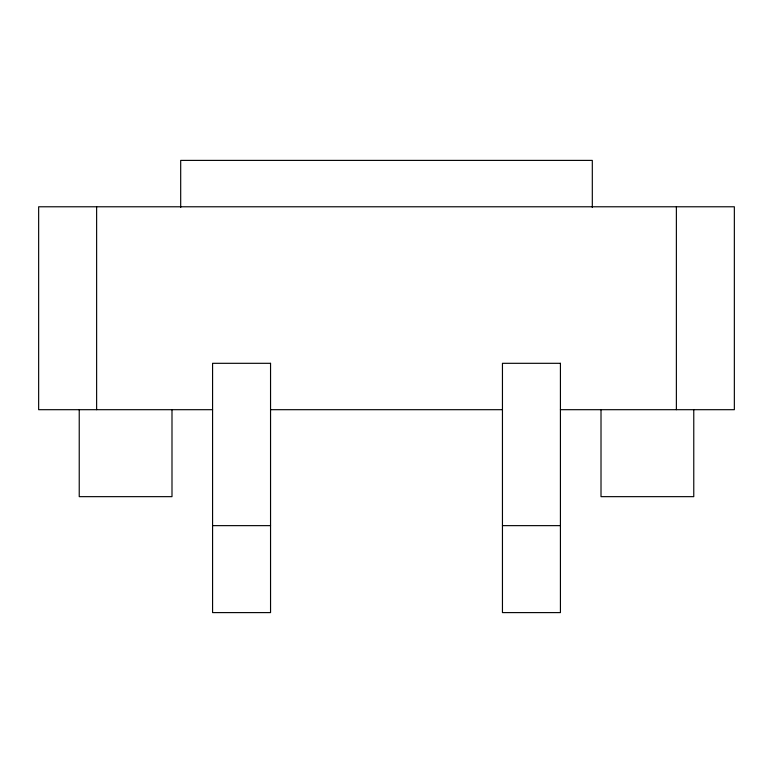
<?xml version="1.0" encoding="UTF-8"?>
<svg xmlns="http://www.w3.org/2000/svg" width="773" height="773" viewBox="0 0 773 773"><rect width="100%" height="100%" fill="white"/><g stroke="black" fill="none" stroke-linecap="round" stroke-linejoin="round"><path stroke-width="1.16" d="M212.575 409.69L38.65 409.69L38.65 206.778L734.35 206.778L734.35 409.69L560.425 409.69M270.55 409.69L502.45 409.69M212.575 525.64L270.55 525.64M502.45 525.64L560.425 525.64M693.768 409.69L693.768 496.653L601.008 496.653L601.008 409.69M676.375 206.778L676.375 409.69M592.311 207.502L592.311 160.398L180.689 160.398L180.689 207.502M171.993 409.69L171.993 496.653L79.233 496.653L79.233 409.69M96.625 206.778L96.625 409.69M270.55 363.31L212.575 363.31L212.575 612.603L270.55 612.603L270.55 363.31M560.425 363.31L502.45 363.31L502.45 612.603L560.425 612.603L560.425 363.31"/></g></svg>
